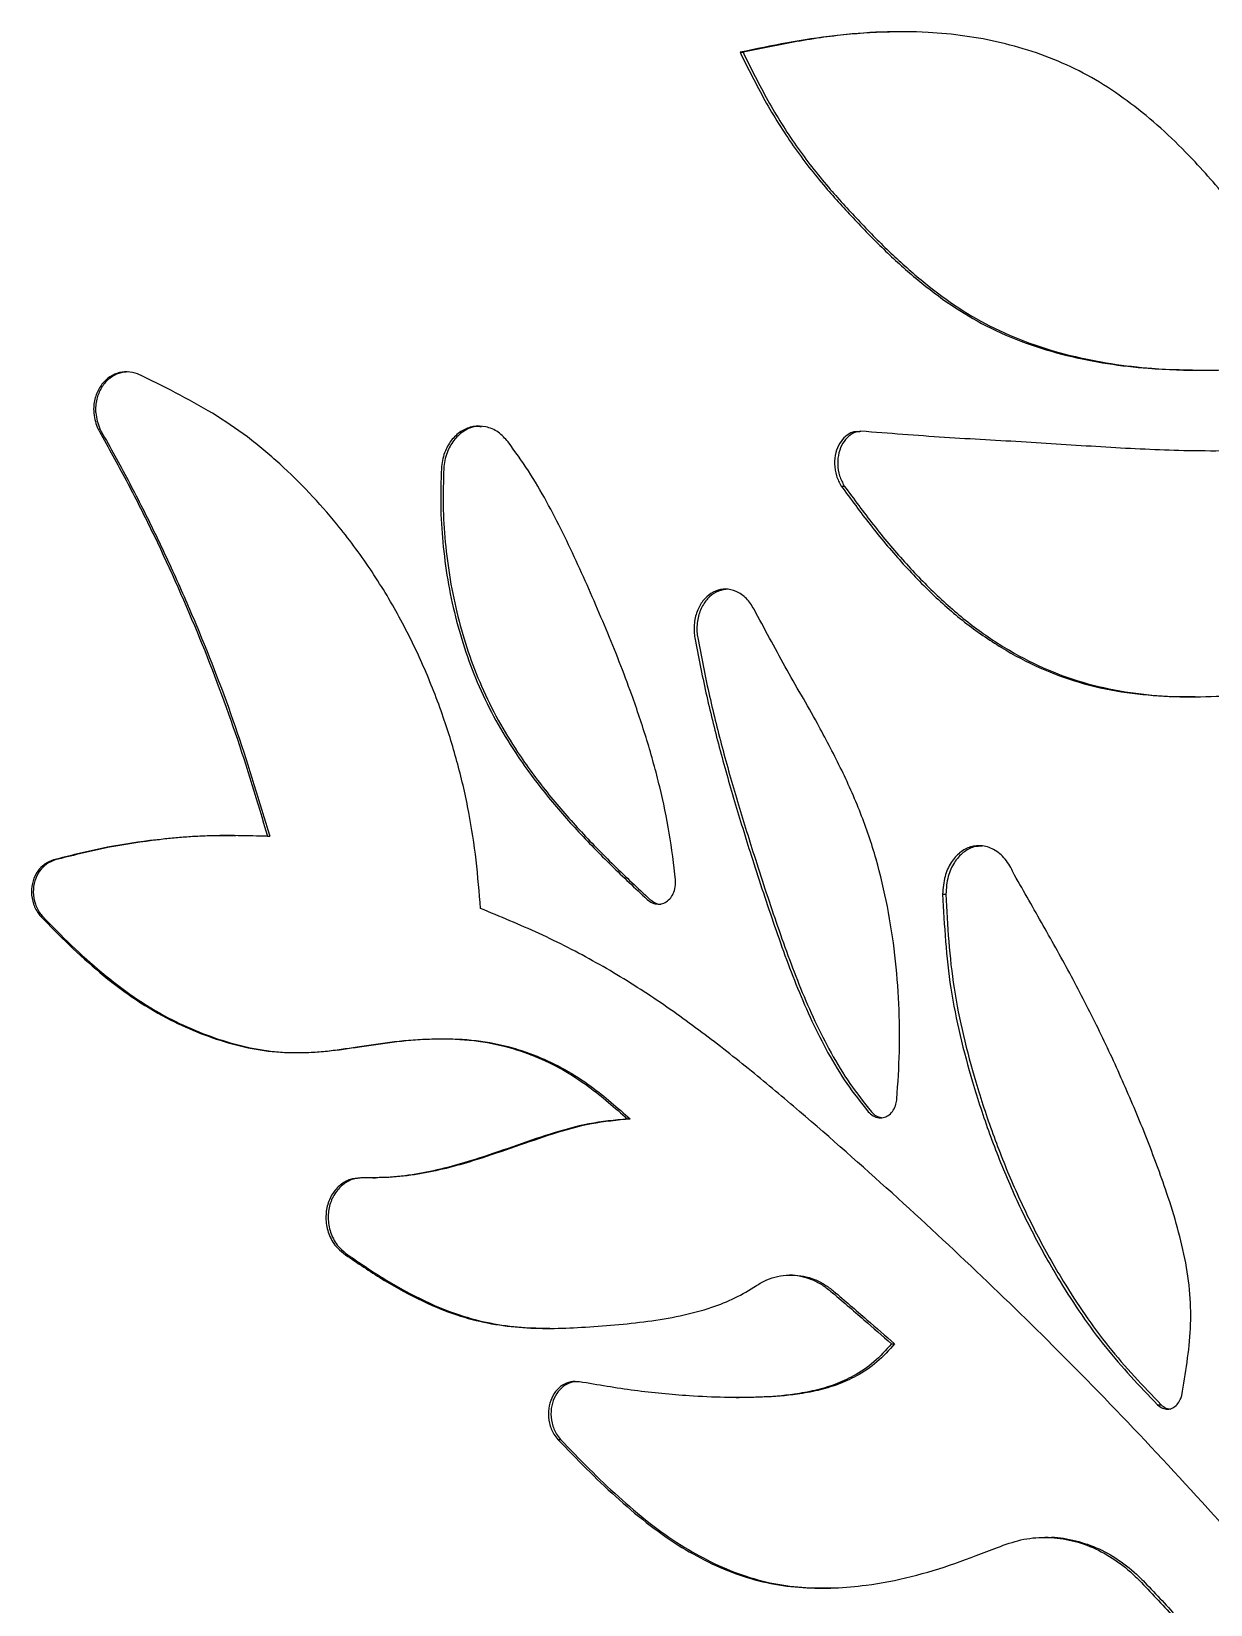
# Model space of a CAD drawing. Header units: millimetres. Extents: x 8 to 867, y 8 to 585.
# Drawn here: x 364.39 to 374.91, y 235.26 to 249.3 of the extents above; entities that cross this region are included whole.
import ezdxf

# ---------------------------------------------------------------- set-up
doc = ezdxf.new("R2010")
doc.units = ezdxf.units.MM
doc.layers.add('OUTLINE', color=7, linetype='Continuous', lineweight=25)

msp = doc.modelspace()

# ---------------------------------------------------------------- linework, layer by layer
at = {"layer": 'OUTLINE'}
for p, q in [((370.71537, 249.11455), (370.74154, 249.11455)), ((371.79393, 245.73327), (371.77975, 245.7315)), ((371.61808, 245.24379), (371.64555, 245.24379)), ((366.49711, 242.11792), (366.51637, 242.11792)), ((372.52307, 241.60041), (372.55174, 241.60041)), ((364.47103, 241.40466), (364.48709, 241.40466)), ((369.71128, 239.5951), (369.73545, 239.5951)), ((367.43854, 239.06871), (367.45989, 239.06871)), ((371.18294, 238.2018), (371.15626, 238.2018)), ((372.0671, 237.58782), (372.09483, 237.58782)), ((370.68031, 237.11045), (370.7068, 237.11045)), ((374.44192, 237.04405), (374.4733, 237.04405)), ((369.08976, 236.73346), (369.11283, 236.73346)), ((373.46494, 235.86054), (373.43491, 235.86054))]:
    msp.add_line(p, q, dxfattribs=at)
for points, knots in [([(375.77815, 246.83445), (375.67098, 246.98991), (375.45663, 247.30085), (375.11849, 247.74908), (374.80005, 248.11922), (374.50469, 248.41131), (374.24047, 248.63488), (373.96184, 248.83035), (373.66856, 248.99124), (373.362, 249.1142), (373.0456, 249.20485), (372.7222, 249.26475), (372.36639, 249.29952), (371.97818, 249.30151), (371.55872, 249.26666), (371.13769, 249.20387), (370.85606, 249.14431), (370.71537, 249.11455)], [0, 0, 0, 0, 0.0876123, 0.17522886, 0.26270016, 0.31922197, 0.37592781, 0.43253938, 0.48893293, 0.54547439, 0.60220415, 0.65899375, 0.7156173, 0.78657455, 0.85768706, 0.92890256, 1, 1, 1, 1]), ([(372.16323, 249.2988), (372.00943, 249.29408), (371.6968, 249.2845), (371.22234, 249.21534), (370.90178, 249.14814), (370.74154, 249.11455)], [0, 0, 0, 0, 0.326288372, 0.663211334, 1, 1, 1, 1]), ([(370.71537, 249.11455), (370.7871, 248.96989), (370.93066, 248.68034), (371.18407, 248.27432), (371.45892, 247.92306), (371.73962, 247.6162), (372.0122, 247.33697), (372.29788, 247.08034), (372.59639, 246.8535), (372.91999, 246.66078), (373.26709, 246.51279), (373.63096, 246.40344), (373.996, 246.33205), (374.40748, 246.28521), (374.86184, 246.2722), (375.18858, 246.28318), (375.352, 246.28866)], [0, 0, 0, 0, 0.07339585, 0.14690672, 0.22014296, 0.28250277, 0.34520839, 0.40779043, 0.47001366, 0.53196691, 0.60037344, 0.66907858, 0.73796137, 0.80661075, 0.90327761, 1, 1, 1, 1]), ([(370.74154, 249.11455), (370.81334, 248.96994), (370.95707, 248.6805), (371.2107, 248.27467), (371.48596, 247.92335), (371.76733, 247.61625), (372.04081, 247.33657), (372.32742, 247.07961), (372.62688, 246.85256), (372.95132, 246.6599), (373.29907, 246.51215), (373.66344, 246.40294), (374.02879, 246.33206), (374.4347, 246.2848), (374.71367, 246.28049), (374.87413, 246.278)], [0, 0, 0, 0, 0.08147931, 0.16308574, 0.24438682, 0.31379263, 0.38358413, 0.45323749, 0.52249145, 0.59144361, 0.66747454, 0.74383607, 0.82039412, 0.89669431, 1, 1, 1, 1]), ([(365.33756, 246.24384), (365.30699, 246.253), (365.24576, 246.27135), (365.1513, 246.25472), (365.06717, 246.2085), (364.9992, 246.13284), (364.95377, 246.03192), (364.943, 245.94708), (364.94605, 245.89997), (364.94652, 245.89283)], [0, 0, 0, 0, 0.15288727, 0.30622987, 0.45594171, 0.61357661, 0.7833463, 0.96714236, 1, 1, 1, 1]), ([(365.2567, 246.26306), (365.22709, 246.26066), (365.16661, 246.25578), (365.08394, 246.20762), (365.01592, 246.13251), (364.97053, 246.03117), (364.96014, 245.94769), (364.96288, 245.90193), (364.96322, 245.89615)], [0, 0, 0, 0, 0.17302591, 0.35341132, 0.54317281, 0.74732266, 0.96804218, 1, 1, 1, 1]), ([(366.00728, 245.89283), (365.89791, 245.95532), (365.67887, 246.08048), (365.45143, 246.18933), (365.33756, 246.24384)], [0, 0, 0, 0, 0.49928597, 1, 1, 1, 1]), ([(364.94652, 245.89283), (364.95516, 245.84443), (364.96527, 245.78784), (364.99207, 245.73824), (364.99594, 245.73107)], [0, 0, 0, 0, 0.8553809, 1, 1, 1, 1]), ([(364.96322, 245.89615), (364.97148, 245.84766), (364.98132, 245.78986), (365.00859, 245.73922), (365.01298, 245.73107)], [0, 0, 0, 0, 0.83886358, 1, 1, 1, 1]), ([(368.39782, 241.47373), (368.38675, 241.6172), (368.36463, 241.90405), (368.29879, 242.33461), (368.19968, 242.76153), (368.06592, 243.19916), (367.89382, 243.64004), (367.6764, 244.08344), (367.41863, 244.50837), (367.14572, 244.87562), (366.873, 245.18555), (366.60725, 245.44644), (366.32117, 245.68817), (366.1119, 245.82462), (366.00728, 245.89283)], [0, 0, 0, 0, 0.08157712, 0.1631057, 0.24649114, 0.32988083, 0.42286267, 0.51583656, 0.61214876, 0.70845581, 0.78039304, 0.85232231, 0.92617191, 1, 1, 1, 1]), ([(364.99594, 245.73107), (365.07652, 245.58634), (365.23777, 245.29674), (365.53693, 244.7043), (365.872, 243.95678), (366.21991, 243.0443), (366.40459, 242.4271), (366.49711, 242.11792)], [0, 0, 0, 0, 0.12707378, 0.25428408, 0.50852978, 0.75379643, 1, 1, 1, 1]), ([(365.01298, 245.73107), (365.09366, 245.5864), (365.25511, 245.29693), (365.47957, 244.85271), (365.69122, 244.40167), (365.94924, 243.80173), (366.23876, 243.04466), (366.42372, 242.42722), (366.51637, 242.11792)], [0, 0, 0, 0, 0.12703913, 0.25421507, 0.38125264, 0.508424, 0.75374267, 1, 1, 1, 1]), ([(368.64513, 245.63749), (368.61676, 245.66882), (368.55994, 245.73157), (368.44741, 245.7783), (368.33415, 245.7812), (368.22926, 245.74125), (368.14211, 245.66556), (368.07621, 245.55564), (368.0531, 245.46059), (368.04923, 245.40575), (368.04875, 245.39886)], [0, 0, 0, 0, 0.14168876, 0.2838596, 0.41975503, 0.54641206, 0.6829506, 0.82000094, 0.97737645, 1, 1, 1, 1]), ([(368.40566, 245.77268), (368.38864, 245.77394), (368.33649, 245.7778), (368.25114, 245.73957), (368.16374, 245.66557), (368.09783, 245.55487), (368.07489, 245.46009), (368.07105, 245.40549), (368.07059, 245.39886)], [0, 0, 0, 0, 0.09584278, 0.29374422, 0.50702202, 0.7208993, 0.96608328, 1, 1, 1, 1]), ([(371.76356, 245.72949), (371.74939, 245.72864), (371.71081, 245.72632), (371.65397, 245.68983), (371.60068, 245.62708), (371.5655, 245.54101), (371.55433, 245.43968), (371.56974, 245.33366), (371.60227, 245.27319), (371.61808, 245.24379)], [0, 0, 0, 0, 0.0800271, 0.21788076, 0.35871505, 0.50814631, 0.66954447, 0.83934504, 1, 1, 1, 1]), ([(371.79131, 245.72948), (371.77708, 245.72863), (371.73836, 245.72631), (371.68135, 245.68971), (371.62796, 245.6268), (371.59279, 245.5406), (371.58173, 245.43925), (371.59724, 245.3334), (371.62975, 245.27309), (371.64555, 245.24379)], [0, 0, 0, 0, 0.08033065, 0.21849682, 0.35959219, 0.50911388, 0.67038766, 0.83988587, 1, 1, 1, 1]), ([(376.16116, 245.66223), (376.04193, 245.64215), (375.80353, 245.602), (375.43529, 245.56547), (375.05927, 245.55474), (374.57663, 245.5581), (373.98239, 245.58767), (373.26961, 245.63724), (372.54136, 245.67419), (372.04315, 245.71357), (371.79393, 245.73327)], [0, 0, 0, 0, 0.08922326, 0.17841388, 0.26826586, 0.35812535, 0.51819162, 0.67846116, 0.83915665, 1, 1, 1, 1]), ([(370.13892, 241.72793), (370.12244, 241.8677), (370.08949, 242.14728), (370.00106, 242.56356), (369.88738, 242.97566), (369.72918, 243.44581), (369.52228, 243.96745), (369.31287, 244.44676), (369.13476, 244.82661), (368.98882, 245.10764), (368.82936, 245.38164), (368.70653, 245.55222), (368.64513, 245.63749)], [0, 0, 0, 0, 0.09901324, 0.19805163, 0.29934276, 0.40066437, 0.54900604, 0.69767134, 0.77282143, 0.84795486, 0.92399409, 1, 1, 1, 1]), ([(368.04875, 245.39886), (368.04525, 245.28959), (368.03827, 245.07105), (368.05837, 244.73929), (368.1015, 244.40658), (368.17019, 244.07802), (368.26355, 243.75934), (368.38284, 243.44933), (368.53121, 243.14971), (368.72535, 242.83102), (368.96698, 242.50358), (369.25682, 242.16998), (369.56493, 241.85496), (369.77851, 241.6547), (369.88532, 241.55456)], [0, 0, 0, 0, 0.0727744, 0.14555132, 0.22035403, 0.29515217, 0.36801265, 0.44086152, 0.5164479, 0.5920602, 0.69297103, 0.79394482, 0.89695619, 1, 1, 1, 1]), ([(368.07059, 245.39886), (368.06709, 245.28975), (368.06008, 245.07153), (368.08011, 244.74025), (368.12314, 244.40803), (368.1917, 244.07994), (368.28487, 243.7617), (368.40392, 243.45212), (368.55197, 243.1529), (368.74607, 242.83403), (368.98814, 242.506), (369.27899, 242.17147), (369.58825, 241.85565), (369.80264, 241.65493), (369.90986, 241.55456)], [0, 0, 0, 0, 0.07263888, 0.14528044, 0.21994467, 0.29460281, 0.36732743, 0.44003982, 0.51548168, 0.59094843, 0.69212502, 0.7933652, 0.89666641, 1, 1, 1, 1]), ([(371.61808, 245.24379), (371.70382, 245.12687), (371.87556, 244.89269), (372.15134, 244.56349), (372.44398, 244.25961), (372.75623, 243.99168), (373.08784, 243.76944), (373.43292, 243.59421), (373.795, 243.46813), (374.16775, 243.39427), (374.54634, 243.36085), (374.92006, 243.36156), (375.33193, 243.38863), (375.77851, 243.44391), (376.25586, 243.53218), (376.72168, 243.63868), (377.02275, 243.71736), (377.17324, 243.75668)], [0, 0, 0, 0, 0.0585556, 0.11728929, 0.17585852, 0.23418962, 0.29249376, 0.35099962, 0.40928419, 0.47149656, 0.53392014, 0.59650618, 0.65894049, 0.74413471, 0.82940312, 0.91472853, 1, 1, 1, 1]), ([(371.64555, 245.24379), (371.73135, 245.12695), (371.90323, 244.89292), (372.17919, 244.56397), (372.47197, 244.2603), (372.78455, 243.99234), (373.11674, 243.76988), (373.46267, 243.59445), (373.82578, 243.4679), (374.1994, 243.39507), (374.5201, 243.36337), (374.71062, 243.36531), (374.77664, 243.36599)], [0, 0, 0, 0, 0.10310157, 0.20651513, 0.30964051, 0.41234826, 0.51525078, 0.61850835, 0.72137628, 0.83126625, 0.94152953, 1, 1, 1, 1]), ([(370.83941, 244.14469), (370.81858, 244.17834), (370.77686, 244.24574), (370.68505, 244.30832), (370.5873, 244.32991), (370.49468, 244.31176), (370.41395, 244.25952), (370.34969, 244.17684), (370.30902, 244.06781), (370.30061, 243.9666), (370.30888, 243.90663), (370.31135, 243.88874)], [0, 0, 0, 0, 0.12411949, 0.24864565, 0.36306776, 0.47155966, 0.57963779, 0.69269598, 0.81447169, 0.9446546, 1, 1, 1, 1]), ([(370.61006, 244.32312), (370.58008, 244.31981), (370.51975, 244.31316), (370.43928, 244.25888), (370.37489, 244.17664), (370.33426, 244.06729), (370.32596, 243.96625), (370.33423, 243.90646), (370.33668, 243.88874)], [0, 0, 0, 0, 0.16835791, 0.3389179, 0.51718978, 0.70897187, 0.91371264, 1, 1, 1, 1]), ([(372.11494, 239.77382), (372.12413, 239.91458), (372.14252, 240.19608), (372.13594, 240.62559), (372.1021, 241.05823), (372.03612, 241.4911), (371.9353, 241.91584), (371.79497, 242.33244), (371.61378, 242.73427), (371.38516, 243.16757), (371.11551, 243.62899), (370.93144, 243.97279), (370.83941, 244.14469)], [0, 0, 0, 0, 0.09052232, 0.18103499, 0.27396884, 0.36688078, 0.45968347, 0.5524608, 0.64893498, 0.74549771, 0.87274863, 1, 1, 1, 1]), ([(370.31135, 243.88874), (370.34298, 243.72492), (370.40626, 243.39726), (370.52737, 242.91107), (370.66343, 242.42864), (370.82538, 241.90851), (371.00827, 241.35028), (371.18634, 240.8543), (371.35365, 240.46727), (371.49813, 240.18163), (371.66276, 239.9064), (371.79391, 239.74171), (371.85945, 239.6594)], [0, 0, 0, 0, 0.108959426, 0.217932386, 0.327650399, 0.437380412, 0.575453568, 0.713720417, 0.784267585, 0.854784483, 0.927420466, 1, 1, 1, 1]), ([(370.33668, 243.88874), (370.36835, 243.72493), (370.43171, 243.39728), (370.55297, 242.91113), (370.68921, 242.42875), (370.85138, 241.90862), (371.03454, 241.35033), (371.21289, 240.85427), (371.38047, 240.46719), (371.52516, 240.18154), (371.69004, 239.90633), (371.82135, 239.74169), (371.88698, 239.6594)], [0, 0, 0, 0, 0.10893508, 0.21788355, 0.32757867, 0.4372865, 0.57537757, 0.71366358, 0.78422246, 0.85475205, 0.92740459, 1, 1, 1, 1]), ([(366.49711, 242.11792), (366.32255, 242.12236), (365.97342, 242.13123), (365.47802, 242.08834), (365.01452, 242.0156), (364.72919, 241.94354), (364.58618, 241.90743)], [0, 0, 0, 0, 0.27356176, 0.54713585, 0.7730326, 1, 1, 1, 1]), ([(366.21268, 242.11997), (366.13926, 242.1213), (365.89122, 242.1258), (365.49675, 242.08751), (365.03229, 242.01601), (364.74595, 241.94368), (364.60244, 241.90743)], [0, 0, 0, 0, 0.13645181, 0.46097078, 0.72984754, 1, 1, 1, 1]), ([(364.58618, 241.90743), (364.55889, 241.89649), (364.50435, 241.87463), (364.44123, 241.80681), (364.39928, 241.72019), (364.38491, 241.61774), (364.40326, 241.51145), (364.44037, 241.44108), (364.46717, 241.40924), (364.47103, 241.40466)], [0, 0, 0, 0, 0.14954122, 0.29882735, 0.45517636, 0.62124086, 0.79516334, 0.97050072, 1, 1, 1, 1]), ([(364.60244, 241.90743), (364.57509, 241.89648), (364.52043, 241.87461), (364.45717, 241.8067), (364.41518, 241.72), (364.40086, 241.61756), (364.41925, 241.51139), (364.45638, 241.4411), (364.4832, 241.40928), (364.48709, 241.40466)], [0, 0, 0, 0, 0.14977372, 0.29930074, 0.45573678, 0.62166683, 0.79527498, 0.97027344, 1, 1, 1, 1]), ([(373.16424, 241.77194), (373.14279, 241.81676), (373.09982, 241.90653), (372.99703, 241.99797), (372.88321, 242.03951), (372.77225, 242.03027), (372.67341, 241.97726), (372.59321, 241.88566), (372.53444, 241.75695), (372.52703, 241.65489), (372.52307, 241.60041)], [0, 0, 0, 0, 0.1323339, 0.26504983, 0.38775731, 0.50307273, 0.6161335, 0.73297802, 0.85747167, 1, 1, 1, 1]), ([(372.87672, 242.02887), (372.85164, 242.02867), (372.79101, 242.0282), (372.70228, 241.97613), (372.62182, 241.88571), (372.5631, 241.75658), (372.55569, 241.65469), (372.55174, 241.60041)], [0, 0, 0, 0, 0.1386117, 0.33506121, 0.53795816, 0.75387247, 1, 1, 1, 1]), ([(374.65827, 237.12722), (374.67486, 237.22597), (374.70805, 237.42346), (374.74053, 237.72448), (374.73824, 238.03695), (374.68969, 238.35189), (374.61197, 238.66466), (374.49231, 239.03432), (374.33329, 239.4598), (374.13077, 239.93764), (373.91222, 240.40843), (373.67517, 240.86967), (373.42191, 241.32187), (373.25013, 241.62191), (373.16424, 241.77194)], [0, 0, 0, 0, 0.06017214, 0.12032909, 0.18000006, 0.24314682, 0.30664753, 0.37010233, 0.47425177, 0.5784888, 0.68269475, 0.78842129, 0.89420801, 1, 1, 1, 1]), ([(369.88532, 241.55456), (369.90028, 241.54311), (369.93023, 241.52019), (369.98335, 241.50957), (370.03448, 241.51882), (370.07939, 241.54723), (370.11459, 241.59203), (370.13688, 241.65115), (370.14101, 241.69895), (370.13913, 241.725), (370.13892, 241.72793)], [0, 0, 0, 0, 0.13723377, 0.27467689, 0.40771236, 0.53942831, 0.67627894, 0.82161349, 0.97995632, 1, 1, 1, 1]), ([(369.90986, 241.55456), (369.9248, 241.54354), (369.95469, 241.52148), (369.99186, 241.50971), (370.00966, 241.51309), (370.01025, 241.5132)], [0, 0, 0, 0, 0.49127085, 0.98324218, 1, 1, 1, 1]), ([(372.52307, 241.60041), (372.53058, 241.46028), (372.54559, 241.18019), (372.5904, 240.75763), (372.67501, 240.33865), (372.79207, 239.90487), (372.93803, 239.46024), (373.11868, 239.00578), (373.32838, 238.565), (373.54666, 238.17747), (373.76269, 237.84316), (373.97289, 237.5572), (374.20271, 237.29398), (374.36216, 237.12738), (374.44192, 237.04405)], [0, 0, 0, 0, 0.08062018, 0.16114016, 0.24350543, 0.32592512, 0.42029508, 0.51465608, 0.61136935, 0.7080776, 0.7803336, 0.85256551, 0.92625211, 1, 1, 1, 1]), ([(372.55174, 241.60041), (372.55926, 241.46028), (372.57428, 241.18019), (372.61913, 240.75762), (372.70385, 240.33865), (372.82099, 239.90511), (372.96698, 239.46098), (373.1475, 239.00724), (373.35703, 238.56718), (373.57532, 238.17981), (373.79168, 237.84514), (374.00259, 237.5584), (374.23322, 237.29453), (374.39325, 237.12757), (374.4733, 237.04405)], [0, 0, 0, 0, 0.080592873, 0.161085065, 0.243426987, 0.325823504, 0.420027351, 0.514223036, 0.610761876, 0.70729653, 0.779742679, 0.852163961, 0.926050782, 1, 1, 1, 1]), ([(364.47103, 241.40466), (364.55637, 241.31733), (364.72734, 241.14238), (364.99858, 240.89813), (365.28544, 240.67689), (365.57605, 240.50078), (365.86447, 240.36791), (366.14447, 240.27032), (366.43111, 240.20342), (366.72211, 240.18052), (367.01175, 240.19618), (367.31323, 240.24119), (367.62934, 240.29022), (367.96307, 240.31541), (368.29607, 240.30728), (368.60431, 240.25366), (368.88266, 240.15958), (369.13162, 240.04089), (369.35047, 239.89864), (369.54039, 239.74428), (369.65431, 239.64483), (369.71128, 239.5951)], [0, 0, 0, 0, 0.059763136, 0.11972124, 0.179444707, 0.238886225, 0.28917575, 0.339571628, 0.389799225, 0.440209744, 0.490889395, 0.541541545, 0.60076488, 0.660242451, 0.719375573, 0.778126219, 0.826243253, 0.874513561, 0.922596239, 0.961288593, 1, 1, 1, 1]), ([(364.48709, 241.40466), (364.57249, 241.3174), (364.74358, 241.1426), (365.01494, 240.89854), (365.30189, 240.67747), (365.5928, 240.50132), (365.88176, 240.36827), (366.16258, 240.27046), (366.45005, 240.20342), (366.74187, 240.18052), (367.03232, 240.19625), (367.33433, 240.24131), (367.65071, 240.29029), (367.9844, 240.31545), (368.31739, 240.30736), (368.62581, 240.2539), (368.90459, 240.15998), (369.15417, 240.04132), (369.37361, 239.89901), (369.56407, 239.74448), (369.67831, 239.6449), (369.73545, 239.5951)], [0, 0, 0, 0, 0.059681697, 0.119558022, 0.179200059, 0.238561695, 0.288928911, 0.339402213, 0.389707583, 0.440194395, 0.490950548, 0.541679564, 0.600820399, 0.660214062, 0.719265905, 0.777938258, 0.826091801, 0.874398678, 0.922517289, 0.961249184, 1, 1, 1, 1]), ([(376.97281, 233.66727), (376.67257, 234.03626), (376.12461, 234.70969), (375.29259, 235.67512), (374.49004, 236.5635), (373.68371, 237.40206), (372.8771, 238.19152), (372.07534, 238.93685), (371.38553, 239.54657), (370.81779, 240.02515), (370.37654, 240.37086), (369.91763, 240.70007), (369.43348, 240.99626), (368.9257, 241.25666), (368.57373, 241.40139), (368.39782, 241.47373)], [0, 0, 0, 0, 0.12528843, 0.22866144, 0.33204864, 0.43541004, 0.52834286, 0.62129234, 0.7142231, 0.76130199, 0.80838648, 0.85544177, 0.9035954, 0.95181769, 1, 1, 1, 1]), ([(371.85945, 239.6594), (371.87349, 239.6459), (371.9016, 239.61886), (371.95344, 239.60213), (372.004, 239.6066), (372.04889, 239.63081), (372.08475, 239.67201), (372.10729, 239.72204), (372.11263, 239.75821), (372.11494, 239.77382)], [0, 0, 0, 0, 0.15177282, 0.30389434, 0.44763412, 0.5873109, 0.73152191, 0.88417037, 1, 1, 1, 1]), ([(371.88698, 239.6594), (371.90101, 239.64548), (371.92749, 239.61921), (371.96067, 239.61126), (371.97625, 239.60753)], [0, 0, 0, 0, 0.53005262, 1, 1, 1, 1]), ([(369.71128, 239.5951), (369.59565, 239.58387), (369.36262, 239.56124), (369.02202, 239.46413), (368.6864, 239.34762), (368.38243, 239.24183), (368.105, 239.15997), (367.85282, 239.10487), (367.59382, 239.06974), (367.41723, 239.06988), (367.32896, 239.06995)], [0, 0, 0, 0, 0.14490895, 0.29205948, 0.43661616, 0.58119562, 0.68476536, 0.78829212, 0.89417251, 1, 1, 1, 1]), ([(369.73545, 239.5951), (369.6193, 239.58382), (369.38519, 239.56108), (369.04303, 239.46349), (368.70585, 239.34652), (368.40098, 239.24065), (368.12337, 239.15914), (367.8718, 239.10451), (367.6135, 239.0697), (367.43742, 239.06987), (367.3494, 239.06995)], [0, 0, 0, 0, 0.14535512, 0.29296041, 0.43796069, 0.58298235, 0.68611647, 0.78920857, 0.89463023, 1, 1, 1, 1]), ([(367.32896, 239.06995), (367.29649, 239.06731), (367.23163, 239.06205), (367.14343, 239.00911), (367.0709, 238.92803), (367.02433, 238.81932), (367.01307, 238.69384), (367.03849, 238.56694), (367.09689, 238.4621), (367.1516, 238.41565), (367.17437, 238.39632)], [0, 0, 0, 0, 0.11504007, 0.22978245, 0.35299411, 0.48485239, 0.61710543, 0.75835078, 0.89943214, 1, 1, 1, 1]), ([(367.3494, 239.06995), (367.31683, 239.06731), (367.25178, 239.06202), (367.16334, 239.00894), (367.09068, 238.92767), (367.04416, 238.81881), (367.03303, 238.69334), (367.0586, 238.56661), (367.11707, 238.46198), (367.17175, 238.41563), (367.19453, 238.39632)], [0, 0, 0, 0, 0.11530563, 0.23031498, 0.35374034, 0.48564444, 0.61772615, 0.75875932, 0.89951886, 1, 1, 1, 1]), ([(367.17437, 238.39632), (367.28181, 238.32237), (367.49677, 238.1744), (367.83397, 237.98569), (368.15672, 237.84778), (368.46165, 237.7684), (368.74156, 237.73183), (369.02146, 237.72174), (369.30656, 237.73491), (369.59662, 237.7566), (369.89175, 237.78607), (370.18253, 237.83427), (370.44257, 237.90298), (370.67122, 237.99149), (370.79783, 238.06929), (370.86111, 238.10818)], [0, 0, 0, 0, 0.0945404, 0.18915765, 0.28335696, 0.35505211, 0.42711261, 0.49943234, 0.57148197, 0.6494393, 0.72751798, 0.80538823, 0.88306007, 0.94155321, 1, 1, 1, 1]), ([(367.19453, 238.39632), (367.30224, 238.3223), (367.51773, 238.17419), (367.85573, 237.98541), (368.17923, 237.84735), (368.48477, 237.76855), (368.7555, 237.73173), (368.93242, 237.72831), (369.01613, 237.72669)], [0, 0, 0, 0, 0.19222937, 0.38461612, 0.57615225, 0.72191604, 0.86842212, 1, 1, 1, 1]), ([(370.86111, 238.10818), (370.89111, 238.12625), (370.95109, 238.16239), (371.04976, 238.19358), (371.15161, 238.2051), (371.25362, 238.19611), (371.35229, 238.16658), (371.44309, 238.12133), (371.49691, 238.07926), (371.52255, 238.05921)], [0, 0, 0, 0, 0.14594051, 0.29183636, 0.43797593, 0.5841246, 0.72703324, 0.86997843, 1, 1, 1, 1]), ([(371.1829, 238.20128), (371.21572, 238.19972), (371.28206, 238.19657), (371.37961, 238.16606), (371.47032, 238.12109), (371.52403, 238.0791), (371.54946, 238.05921)], [0, 0, 0, 0, 0.25227706, 0.51014095, 0.76806306, 1, 1, 1, 1]), ([(371.52255, 238.05921), (371.57239, 238.01658), (371.67206, 237.93131), (371.8539, 237.77438), (371.98508, 237.65959), (372.0671, 237.58782)], [0, 0, 0, 0, 0.27260461, 0.54521034, 1, 1, 1, 1]), ([(371.54946, 238.05921), (371.59932, 238.01662), (371.69904, 237.93144), (371.88116, 237.77452), (372.01259, 237.65968), (372.09483, 237.58782)], [0, 0, 0, 0, 0.27233581, 0.54466954, 1, 1, 1, 1]), ([(372.0671, 237.58782), (372.01619, 237.53155), (371.91437, 237.419), (371.73957, 237.30168), (371.56073, 237.22151), (371.38344, 237.16942), (371.16051, 237.12989), (370.89173, 237.10816), (370.57771, 237.10692), (370.20504, 237.12493), (369.77304, 237.1653), (369.44546, 237.22114), (369.28166, 237.24906)], [0, 0, 0, 0, 0.07523884, 0.1504896, 0.2148169, 0.27941961, 0.34393016, 0.45195418, 0.56016299, 0.66834385, 0.8341607, 1, 1, 1, 1]), ([(372.09483, 237.58782), (372.0438, 237.53151), (371.94173, 237.41889), (371.76648, 237.3015), (371.58714, 237.22133), (371.40928, 237.16917), (371.18581, 237.13006), (370.95117, 237.10938), (370.77611, 237.11017), (370.70586, 237.11049)], [0, 0, 0, 0, 0.14343618, 0.28689827, 0.40970365, 0.53303428, 0.65619097, 0.86201122, 1, 1, 1, 1]), ([(369.28166, 237.24906), (369.25519, 237.25091), (369.20228, 237.25461), (369.12714, 237.22194), (369.06438, 237.16449), (369.01987, 237.08321), (368.99951, 236.98472), (369.00906, 236.87895), (369.04303, 236.79181), (369.07729, 236.74903), (369.08976, 236.73346)], [0, 0, 0, 0, 0.12022928, 0.24039688, 0.36300976, 0.49168722, 0.62769056, 0.77048102, 0.91648396, 1, 1, 1, 1]), ([(369.28309, 237.24883), (369.26397, 237.24993), (369.21836, 237.25256), (369.15012, 237.22152), (369.08718, 237.1643), (369.04268, 237.08275), (369.02242, 236.98423), (369.03212, 236.87855), (369.06616, 236.79161), (369.10039, 236.74896), (369.11283, 236.73346)], [0, 0, 0, 0, 0.08996172, 0.2145882, 0.34172235, 0.4749899, 0.6156568, 0.76316148, 0.91391835, 1, 1, 1, 1]), ([(374.44192, 237.04405), (374.45582, 237.033), (374.48365, 237.01088), (374.5319, 237.00199), (374.57779, 237.01305), (374.61721, 237.04341), (374.64408, 237.08391), (374.65417, 237.11471), (374.65827, 237.12722)], [0, 0, 0, 0, 0.17794788, 0.35611968, 0.52912301, 0.70120433, 0.87860521, 1, 1, 1, 1]), ([(374.4733, 237.04405), (374.48725, 237.03261), (374.51371, 237.01092), (374.54427, 237.0078), (374.55872, 237.00633)], [0, 0, 0, 0, 0.52722747, 1, 1, 1, 1]), ([(369.08976, 236.73346), (369.17398, 236.64633), (369.34257, 236.4719), (369.6032, 236.22197), (369.87484, 235.99014), (370.15013, 235.79349), (370.42829, 235.63695), (370.70506, 235.51971), (370.98904, 235.44232), (371.27532, 235.40765), (371.55976, 235.40557), (371.88429, 235.43413), (372.2444, 235.50518), (372.63513, 235.62389), (372.8871, 235.72204), (373.01307, 235.7711)], [0, 0, 0, 0, 0.07591782, 0.15198041, 0.22782499, 0.30344314, 0.37056492, 0.43786017, 0.50486105, 0.5716317, 0.63861433, 0.705513, 0.80351684, 0.90177278, 1, 1, 1, 1]), ([(369.11283, 236.73346), (369.19719, 236.64631), (369.36608, 236.47184), (369.62715, 236.22187), (369.89923, 235.99003), (370.17507, 235.79329), (370.45389, 235.63671), (370.73147, 235.5193), (371.01616, 235.44247), (371.29505, 235.40707), (371.47633, 235.4093), (371.56298, 235.41036)], [0, 0, 0, 0, 0.11988211, 0.23999454, 0.3597611, 0.4791714, 0.5853266, 0.69175735, 0.79772471, 0.90332061, 1, 1, 1, 1]), ([(373.46495, 235.86028), (373.4658, 235.86037), (373.53864, 235.86806), (373.68506, 235.84086), (373.89635, 235.7772), (374.09571, 235.66446), (374.23718, 235.55118), (374.31076, 235.4762), (374.32806, 235.45857)], [0, 0, 0, 0, 0.00271936, 0.23476458, 0.46683325, 0.69786208, 0.92895568, 1, 1, 1, 1]), ([(373.01307, 235.7711), (373.0821, 235.79644), (373.22016, 235.84711), (373.43721, 235.86787), (373.6538, 235.84467), (373.86478, 235.77674), (374.06351, 235.6657), (374.20527, 235.55209), (374.27918, 235.47674), (374.297, 235.45857)], [0, 0, 0, 0, 0.1584944, 0.31696456, 0.47551867, 0.63408673, 0.79194122, 0.94984206, 1, 1, 1, 1]), ([(374.297, 235.45857), (374.34813, 235.40445), (374.45038, 235.29621), (374.64, 235.09158), (374.77692, 234.93983), (374.86404, 234.84329)], [0, 0, 0, 0, 0.2667577, 0.5335129, 1, 1, 1, 1]), ([(374.32806, 235.45857), (374.37921, 235.4045), (374.48153, 235.29635), (374.67143, 235.09173), (374.8086, 234.93993), (374.89593, 234.84329)], [0, 0, 0, 0, 0.26652574, 0.53305288, 1, 1, 1, 1])]:
    msp.add_open_spline(points, degree=3, knots=knots, dxfattribs=at)

doc.saveas('drawing.dxf')
